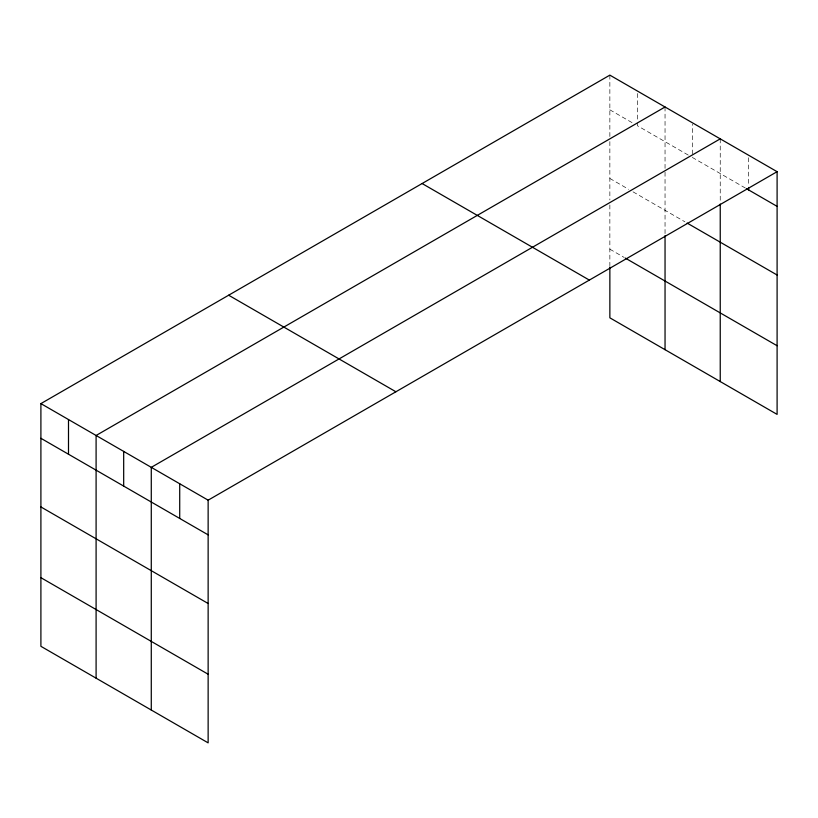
<?xml version="1.0" encoding="UTF-8"?>
<svg xmlns="http://www.w3.org/2000/svg" width="818" height="818" viewBox="0 0 818 818"><rect width="100%" height="100%" fill="white"/><g stroke="black" fill="none" stroke-linecap="round" stroke-linejoin="round"><path stroke-width="0.61" stroke-dasharray="4.09 3.07" d="M609.86 109.817L633.04 123.201M688.224 155.062L637.447 125.747L637.447 122.025M745.392 188.058L692.641 157.608L692.641 124.162M609.86 178.457L628.623 189.295M633.04 191.841L684.911 221.79M609.86 249.183L624.206 257.466M748.664 157.751L748.664 186.238M720.239 138.856L720.239 202.782M665.044 106.994L665.044 170.911M665.044 172.189L665.044 234.316M637.447 93.538L637.447 120.788M609.86 75.133L609.86 136.504M609.86 141.596L609.86 199.929M609.86 204.981L609.86 265.707"/><path stroke-width="1.23" d="M777.1 171.688L208.14 500.176L208.14 742.867L40.9 646.312L40.9 403.611L609.86 75.133L777.1 171.688L777.1 414.389L609.86 317.824L609.86 266.975M665.044 106.994L96.095 435.483L96.095 678.173M720.239 138.856L151.279 467.344L151.279 710.034M746.486 188.692L777.1 206.371M687.12 223.069L777.1 275.012M625.31 258.099L777.1 345.738M422.098 183.529L589.349 280.093M228.651 295.216L395.902 391.771M40.9 403.611L208.14 500.176M40.9 438.295L208.14 534.86M40.9 506.945L208.14 603.5M40.9 577.672L208.14 674.226M748.664 187.475L748.664 189.96M720.239 204.05L720.239 381.556M665.044 235.584L665.044 349.695M179.715 483.755L179.715 518.438M123.682 451.413L123.682 486.096M68.497 419.552L68.497 454.225"/></g></svg>
